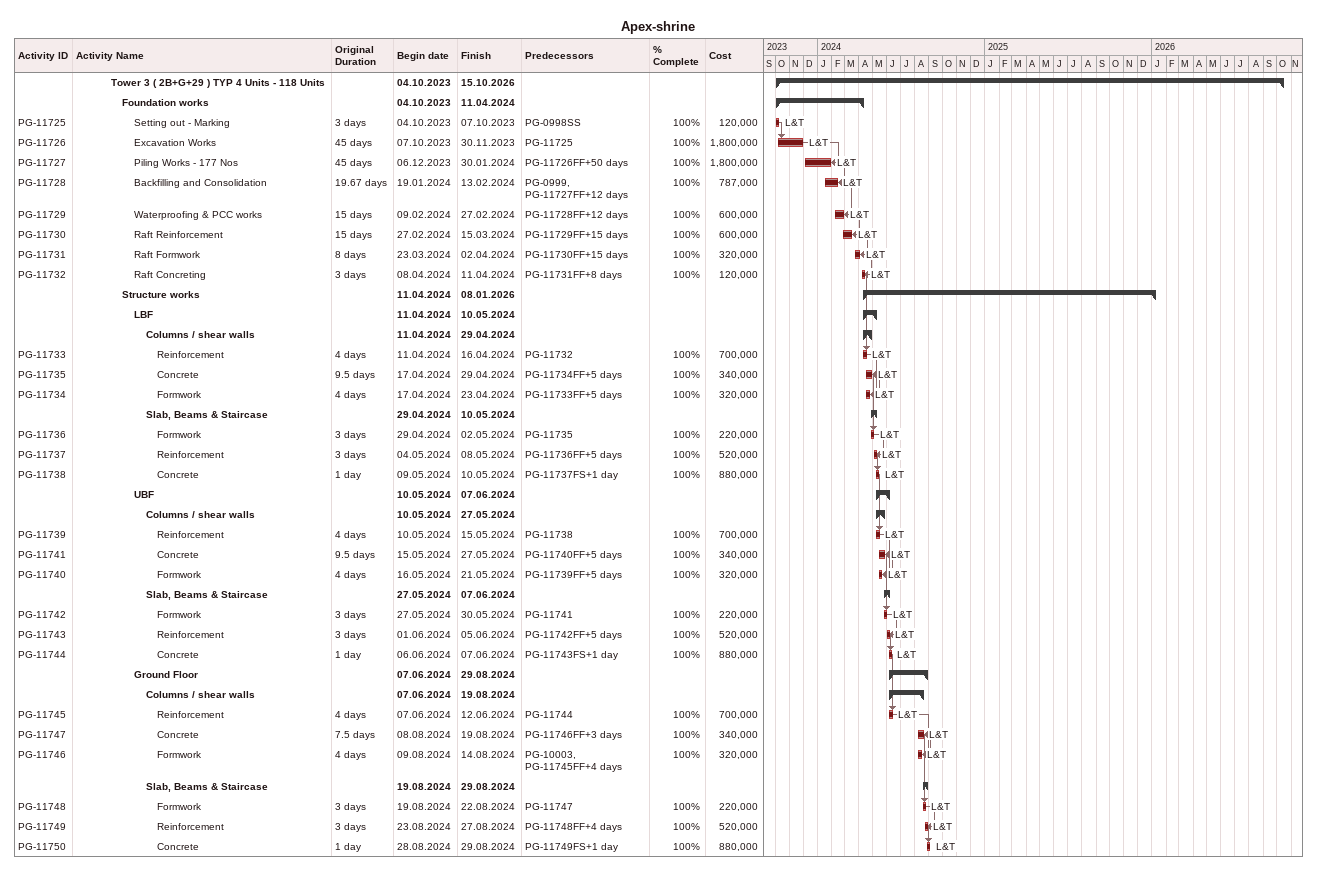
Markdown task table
Apex-shrine

| ID | Level | Task | Original duration | Start | Finish | Predecessors | Resources | % complete | Cost |
|---|---|---|---|---|---|---|---|---|---|
|  | 4 | **Tower 3 ( 2B+G+29 ) TYP 4 Units - 118 Units** |  | 2023-10-04 | 2026-10-15 |  |  |  |  |
|  | 5 | **Foundation works** |  | 2023-10-04 | 2024-04-11 |  |  |  |  |
| PG-11725 | 6 | Setting out - Marking | 3d | 2023-10-04 | 2023-10-07 | PG-0998SS | L&T | 100 | 120000 |
| PG-11726 | 6 | Excavation Works | 45d | 2023-10-07 | 2023-11-30 | PG-11725 | L&T | 100 | 1800000 |
| PG-11727 | 6 | Piling Works - 177 Nos | 45d | 2023-12-06 | 2024-01-30 | PG-11726FF+50d | L&T | 100 | 1800000 |
| PG-11728 | 6 | Backfilling and Consolidation | 19.67d | 2024-01-19 | 2024-02-13 | PG-0999, PG-11727FF+12d | L&T | 100 | 787000 |
| PG-11729 | 6 | Waterproofing & PCC works | 15d | 2024-02-09 | 2024-02-27 | PG-11728FF+12d | L&T | 100 | 600000 |
| PG-11730 | 6 | Raft Reinforcement | 15d | 2024-02-27 | 2024-03-15 | PG-11729FF+15d | L&T | 100 | 600000 |
| PG-11731 | 6 | Raft Formwork | 8d | 2024-03-23 | 2024-04-02 | PG-11730FF+15d | L&T | 100 | 320000 |
| PG-11732 | 6 | Raft Concreting | 3d | 2024-04-08 | 2024-04-11 | PG-11731FF+8d | L&T | 100 | 120000 |
|  | 5 | **Structure works** |  | 2024-04-11 | 2026-01-08 |  |  |  |  |
|  | 6 | **LBF** |  | 2024-04-11 | 2024-05-10 |  |  |  |  |
|  | 7 | **Columns / shear walls** |  | 2024-04-11 | 2024-04-29 |  |  |  |  |
| PG-11733 | 8 | Reinforcement | 4d | 2024-04-11 | 2024-04-16 | PG-11732 | L&T | 100 | 700000 |
| PG-11735 | 8 | Concrete | 9.5d | 2024-04-17 | 2024-04-29 | PG-11734FF+5d | L&T | 100 | 340000 |
| PG-11734 | 8 | Formwork | 4d | 2024-04-17 | 2024-04-23 | PG-11733FF+5d | L&T | 100 | 320000 |
|  | 7 | **Slab, Beams & Staircase** |  | 2024-04-29 | 2024-05-10 |  |  |  |  |
| PG-11736 | 8 | Formwork | 3d | 2024-04-29 | 2024-05-02 | PG-11735 | L&T | 100 | 220000 |
| PG-11737 | 8 | Reinforcement | 3d | 2024-05-04 | 2024-05-08 | PG-11736FF+5d | L&T | 100 | 520000 |
| PG-11738 | 8 | Concrete | 1d | 2024-05-09 | 2024-05-10 | PG-11737FS+1d | L&T | 100 | 880000 |
|  | 6 | **UBF** |  | 2024-05-10 | 2024-06-07 |  |  |  |  |
|  | 7 | **Columns / shear walls** |  | 2024-05-10 | 2024-05-27 |  |  |  |  |
| PG-11739 | 8 | Reinforcement | 4d | 2024-05-10 | 2024-05-15 | PG-11738 | L&T | 100 | 700000 |
| PG-11741 | 8 | Concrete | 9.5d | 2024-05-15 | 2024-05-27 | PG-11740FF+5d | L&T | 100 | 340000 |
| PG-11740 | 8 | Formwork | 4d | 2024-05-16 | 2024-05-21 | PG-11739FF+5d | L&T | 100 | 320000 |
|  | 7 | **Slab, Beams & Staircase** |  | 2024-05-27 | 2024-06-07 |  |  |  |  |
| PG-11742 | 8 | Formwork | 3d | 2024-05-27 | 2024-05-30 | PG-11741 | L&T | 100 | 220000 |
| PG-11743 | 8 | Reinforcement | 3d | 2024-06-01 | 2024-06-05 | PG-11742FF+5d | L&T | 100 | 520000 |
| PG-11744 | 8 | Concrete | 1d | 2024-06-06 | 2024-06-07 | PG-11743FS+1d | L&T | 100 | 880000 |
|  | 6 | **Ground Floor** |  | 2024-06-07 | 2024-08-29 |  |  |  |  |
|  | 7 | **Columns / shear walls** |  | 2024-06-07 | 2024-08-19 |  |  |  |  |
| PG-11745 | 8 | Reinforcement | 4d | 2024-06-07 | 2024-06-12 | PG-11744 | L&T | 100 | 700000 |
| PG-11747 | 8 | Concrete | 7.5d | 2024-08-08 | 2024-08-19 | PG-11746FF+3d | L&T | 100 | 340000 |
| PG-11746 | 8 | Formwork | 4d | 2024-08-09 | 2024-08-14 | PG-10003, PG-11745FF+4d | L&T | 100 | 320000 |
|  | 7 | **Slab, Beams & Staircase** |  | 2024-08-19 | 2024-08-29 |  |  |  |  |
| PG-11748 | 8 | Formwork | 3d | 2024-08-19 | 2024-08-22 | PG-11747 | L&T | 100 | 220000 |
| PG-11749 | 8 | Reinforcement | 3d | 2024-08-23 | 2024-08-27 | PG-11748FF+4d | L&T | 100 | 520000 |
| PG-11750 | 8 | Concrete | 1d | 2024-08-28 | 2024-08-29 | PG-11749FS+1d | L&T | 100 | 880000 |
